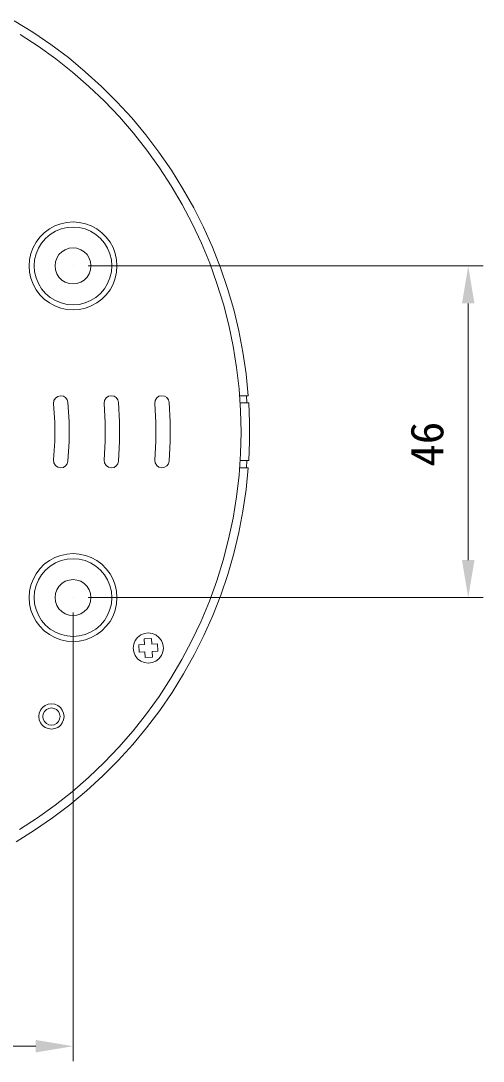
# Model space of a CAD drawing. Units: millimetres on the paper. Extents: x -142 to 142, y -95 to 95.
# Drawn here: x 60.6 to 91.5, y -31.2 to 38.2 of the extents above; entities that cross this region are included whole.
import ezdxf
from ezdxf.enums import TextEntityAlignment as Align

# ---------------------------------------------------------------- set-up
doc = ezdxf.new("R2010")
doc.units = ezdxf.units.MM
doc.layers.add('0-0_0', color=7, linetype='Continuous')
doc.layers.add('0-1_外形線', color=7, linetype='Continuous', lineweight=18)
doc.layers.add('0-4_AM_5', color=7, linetype='Continuous', lineweight=18)
doc.styles.add('ＭＳ ゴシック', font='')
doc.styles.get('ＭＳ ゴシック').set_extended_font_data('MS Gothic')

# ---------------------------------------------------------------- blocks, each defined once
blk = doc.blocks.new('U25')
at = {"layer": '0-4_AM_5', "style": 'ＭＳ ゴシック'}
blk.add_text('46', height=2.199, rotation=90, dxfattribs=at).set_placement((319.768, 153.984), align=Align.BOTTOM_LEFT)

msp = doc.modelspace()

# ---------------------------------------------------------------- linework, layer by layer
at = {"layer": '0-1_外形線'}
for p, q in [((64.083, 21.842), (64.091, 21.842)), ((66.64, 21.436), (66.67, 21.842)), ((75.258, 13.193), (75.197, 13.193)), ((75.258, 13.193), (75.296, 13.193)), ((75.679, 13.193), (75.296, 13.193)), ((75.687, 12.711), (75.648, 13.193)), ((75.327, 12.711), (75.205, 12.711)), ((75.327, 12.711), (75.71, 12.711)), ((75.863, 10.789), (75.87, 10.789)), ((75.197, 8.386), (75.258, 8.386)), ((75.205, 8.868), (75.327, 8.868)), ((75.296, 8.386), (75.258, 8.386)), ((75.296, 8.386), (75.679, 8.386)), ((75.71, 8.868), (75.327, 8.868)), ((75.648, 8.386), (75.687, 8.868)), ((64.083, -0.263), (64.091, -0.263)), ((64.083, -0.263), (64.091, -0.263)), ((66.64, -0.669), (66.67, -0.263)), ((68.852, -3.393), (68.469, -3.416)), ((68.469, -3.416), (68.492, -3.898)), ((69.311, -2.988), (68.829, -3.011)), ((68.829, -3.011), (68.852, -3.393)), ((69.334, -3.37), (69.311, -2.988)), ((69.717, -3.348), (69.334, -3.37)), ((69.74, -3.83), (69.717, -3.348)), ((68.492, -3.898), (68.875, -3.876)), ((68.875, -3.876), (68.897, -4.258)), ((69.357, -3.853), (69.74, -3.83)), ((69.38, -4.236), (69.357, -3.853)), ((68.897, -4.258), (69.38, -4.236))]:
    msp.add_line(p, q, dxfattribs=at)
for points in [[(75.771, 13.193), (75.625, 14.647), (75.419, 16.086), (75.143, 17.517), (74.799, 18.941), (74.393, 20.342), (73.919, 21.719), (73.39, 23.082), (72.794, 24.414), (72.135, 25.715), (71.416, 26.985), (70.643, 28.225), (69.816, 29.427), (68.936, 30.582), (67.994, 31.708), (67.007, 32.779), (65.974, 33.805), (64.895, 34.785), (63.77, 35.719), (62.606, 36.591), (61.397, 37.41), (60.157, 38.175)], [(67.175, 31.769), (66.181, 32.81), (65.139, 33.805), (64.053, 34.754), (62.927, 35.649), (61.757, 36.484), (60.555, 37.272)], [(60.509, -15.716), (61.718, -14.936), (62.889, -14.094), (64.014, -13.198), (65.101, -12.257), (66.15, -11.262), (67.145, -10.221), (68.086, -9.142), (68.982, -8.009), (69.824, -6.845), (70.612, -5.636), (71.339, -4.396), (72.013, -3.125), (72.625, -1.825), (73.176, -0.493), (73.666, 0.862), (74.095, 2.24), (74.462, 3.633), (74.76, 5.041), (74.99, 6.457), (75.159, 7.889), (75.258, 9.328), (75.289, 10.766), (75.258, 12.205), (75.159, 13.645), (74.998, 15.075), (74.768, 16.491), (74.47, 17.9), (74.11, 19.301), (73.682, 20.67), (73.199, 22.026), (72.648, 23.357), (72.036, 24.659), (71.362, 25.937), (70.635, 27.177), (69.847, 28.386), (69.012, 29.557), (68.117, 30.682), (67.175, 31.769)], [(67.007, 21.842), (66.976, 22.255), (66.892, 22.669), (66.747, 23.059), (66.548, 23.426), (66.295, 23.755), (65.997, 24.054), (65.66, 24.307), (65.3, 24.505), (64.902, 24.651), (64.497, 24.742), (64.083, 24.773), (63.662, 24.742), (63.257, 24.651), (62.866, 24.505), (62.499, 24.307), (62.162, 24.054), (61.864, 23.755), (61.619, 23.426), (61.412, 23.059), (61.266, 22.669), (61.182, 22.255), (61.152, 21.842), (61.182, 21.421), (61.266, 21.015), (61.412, 20.625), (61.619, 20.257), (61.864, 19.92), (62.162, 19.622), (62.499, 19.377), (62.866, 19.17), (63.257, 19.025), (63.662, 18.941), (64.083, 18.91), (64.497, 18.941), (64.902, 19.025), (65.3, 19.17), (65.66, 19.377), (65.997, 19.622), (66.295, 19.92)], [(66.67, 21.842), (66.64, 22.248), (66.54, 22.638), (66.387, 23.013), (66.173, 23.365), (65.913, 23.671), (65.599, 23.939), (65.254, 24.146), (64.879, 24.307), (64.481, 24.398), (64.083, 24.429), (63.678, 24.398), (63.28, 24.307), (62.905, 24.146), (62.56, 23.939), (62.246, 23.671), (61.986, 23.365), (61.772, 23.013), (61.619, 22.638), (61.519, 22.248), (61.489, 21.842), (61.519, 21.436), (61.619, 21.038), (61.772, 20.663), (61.986, 20.319), (62.246, 20.005), (62.56, 19.745), (62.905, 19.53), (63.28, 19.377), (63.678, 19.277), (64.083, 19.247), (64.481, 19.277), (64.879, 19.377), (65.254, 19.53), (65.599, 19.745), (65.913, 20.005), (66.173, 20.319), (66.387, 20.663), (66.54, 21.038), (66.64, 21.436)], [(66.295, 19.92), (66.548, 20.257), (66.747, 20.625), (66.892, 21.015), (66.976, 21.421), (67.007, 21.842)], [(63.739, 12.757), (63.693, 12.925), (63.586, 13.07), (63.433, 13.162), (63.264, 13.193), (63.065, 13.147), (62.905, 13.032), (62.805, 12.864), (62.782, 12.664)], [(67.114, 12.749), (67.068, 12.925), (66.961, 13.062), (66.816, 13.162), (66.64, 13.193), (66.449, 13.154), (66.288, 13.04), (66.188, 12.864), (66.157, 12.672)], [(70.49, 12.749), (70.444, 12.917), (70.337, 13.062), (70.183, 13.162), (70.015, 13.193), (69.816, 13.154), (69.663, 13.04), (69.556, 12.872), (69.533, 12.672)], [(75.771, 13.193), (75.763, 13.193), (75.748, 13.193), (75.679, 13.193)], [(62.782, 8.914), (62.805, 8.715), (62.905, 8.547), (63.065, 8.432), (63.264, 8.386), (63.433, 8.417), (63.586, 8.508), (63.693, 8.654), (63.739, 8.822), (63.83, 10.131), (63.83, 11.448), (63.739, 12.757)], [(62.782, 8.914), (62.866, 10.162), (62.866, 11.417), (62.782, 12.664)], [(66.157, 8.907), (66.188, 8.715), (66.288, 8.539), (66.449, 8.425), (66.64, 8.386), (66.816, 8.417), (66.961, 8.516), (67.068, 8.654), (67.114, 8.83), (67.191, 10.131), (67.191, 11.448), (67.114, 12.749)], [(66.157, 8.907), (66.234, 10.162), (66.234, 11.417), (66.157, 12.672)], [(69.533, 8.907), (69.556, 8.708), (69.663, 8.539), (69.816, 8.425), (70.015, 8.386), (70.183, 8.425), (70.337, 8.516), (70.444, 8.662), (70.49, 8.83), (70.558, 10.139), (70.558, 11.44), (70.49, 12.749)], [(69.533, 8.907), (69.594, 10.162), (69.594, 11.417), (69.533, 12.672)], [(75.71, 12.711), (75.778, 12.711), (75.802, 12.711)], [(75.802, 8.868), (75.855, 10.146), (75.855, 11.432), (75.802, 12.711)], [(60.279, -16.528), (61.512, -15.763), (62.713, -14.936), (63.869, -14.063), (64.986, -13.129), (66.058, -12.149), (67.084, -11.124), (68.063, -10.053), (68.99, -8.935), (69.862, -7.779), (70.688, -6.577), (71.454, -5.345), (72.166, -4.083), (72.816, -2.781), (73.406, -1.457), (73.934, -0.102), (74.401, 1.275), (74.807, 2.668), (75.143, 4.077), (75.419, 5.508), (75.625, 6.939), (75.771, 8.386)], [(75.679, 8.386), (75.748, 8.386), (75.763, 8.386), (75.771, 8.386)], [(75.802, 8.868), (75.778, 8.868), (75.71, 8.868)], [(67.007, -0.263), (66.976, 0.158), (66.892, 0.564), (66.747, 0.954), (66.548, 1.322), (66.295, 1.658), (65.997, 1.957), (65.66, 2.202), (65.3, 2.408), (64.902, 2.554), (64.497, 2.638), (64.083, 2.668), (63.662, 2.638), (63.257, 2.554), (62.866, 2.408), (62.499, 2.202), (62.162, 1.957), (61.864, 1.658), (61.619, 1.322), (61.412, 0.954), (61.266, 0.564), (61.182, 0.158), (61.152, -0.263), (61.182, -0.676), (61.266, -1.089), (61.412, -1.48), (61.619, -1.847), (61.864, -2.177), (62.162, -2.475), (62.499, -2.728), (62.866, -2.927), (63.257, -3.072), (63.662, -3.164), (64.083, -3.195), (64.497, -3.164), (64.902, -3.072), (65.3, -2.927), (65.66, -2.728), (65.997, -2.475), (66.295, -2.177)], [(66.67, -0.263), (66.64, 0.143), (66.54, 0.541), (66.387, 0.916), (66.173, 1.26), (65.913, 1.574), (65.599, 1.834), (65.254, 2.049), (64.879, 2.202), (64.481, 2.301), (64.083, 2.332), (63.678, 2.301), (63.28, 2.202), (62.905, 2.049), (62.56, 1.834), (62.246, 1.574), (61.986, 1.26), (61.772, 0.916), (61.619, 0.541), (61.519, 0.143), (61.489, -0.263), (61.519, -0.669), (61.619, -1.059), (61.772, -1.434), (61.986, -1.786), (62.246, -2.092), (62.56, -2.36), (62.905, -2.567), (63.28, -2.728), (63.678, -2.82), (64.083, -2.85), (64.481, -2.82), (64.879, -2.728), (65.254, -2.567), (65.599, -2.36), (65.913, -2.092), (66.173, -1.786), (66.387, -1.434), (66.54, -1.059), (66.64, -0.669)], [(66.295, -2.177), (66.548, -1.847), (66.747, -1.48), (66.892, -1.089), (66.976, -0.676), (67.007, -0.263)]]:
    msp.add_lwpolyline(points, dxfattribs=at)
for points in [[(65.277, 21.842), (65.247, 22.11), (65.163, 22.362), (65.017, 22.592), (64.826, 22.776), (64.604, 22.921), (64.343, 23.013), (64.083, 23.044), (63.815, 23.013), (63.555, 22.921), (63.333, 22.776), (63.142, 22.592), (62.996, 22.362), (62.912, 22.11), (62.882, 21.842), (62.912, 21.574), (62.996, 21.321), (63.142, 21.092), (63.333, 20.9), (63.555, 20.755), (63.815, 20.67), (64.083, 20.64), (64.343, 20.67), (64.604, 20.755), (64.826, 20.9), (65.017, 21.092), (65.163, 21.321), (65.247, 21.574)], [(65.277, -0.263), (65.247, 0.005), (65.163, 0.257), (65.017, 0.487), (64.826, 0.679), (64.604, 0.824), (64.343, 0.908), (64.083, 0.939), (63.815, 0.908), (63.555, 0.824), (63.333, 0.679), (63.142, 0.487), (62.996, 0.257), (62.912, 0.005), (62.882, -0.263), (62.912, -0.531), (62.996, -0.784), (63.142, -1.005), (63.333, -1.197), (63.555, -1.342), (63.815, -1.434), (64.083, -1.465), (64.343, -1.434), (64.604, -1.342), (64.826, -1.197), (65.017, -1.005), (65.163, -0.784), (65.247, -0.531)], [(70.115, -3.623), (70.076, -3.363), (69.977, -3.118), (69.816, -2.911), (69.61, -2.75), (69.365, -2.651), (69.104, -2.613), (68.844, -2.651), (68.599, -2.75), (68.392, -2.911), (68.232, -3.118), (68.132, -3.363), (68.094, -3.623), (68.132, -3.883), (68.232, -4.128), (68.392, -4.335), (68.599, -4.496), (68.844, -4.595), (69.104, -4.633), (69.365, -4.595), (69.61, -4.496), (69.816, -4.335), (69.977, -4.128), (70.076, -3.883)], [(63.479, -8.185), (63.448, -7.97), (63.364, -7.764), (63.234, -7.595), (63.057, -7.458), (62.859, -7.374), (62.637, -7.343), (62.422, -7.374), (62.216, -7.458), (62.047, -7.595), (61.909, -7.764), (61.825, -7.97), (61.802, -8.185), (61.825, -8.407), (61.909, -8.606), (62.047, -8.782), (62.216, -8.912), (62.422, -8.996), (62.637, -9.027), (62.859, -8.996), (63.057, -8.912), (63.234, -8.782), (63.364, -8.606), (63.448, -8.407)], [(63.218, -8.185), (63.187, -8.009), (63.103, -7.848), (62.981, -7.718), (62.82, -7.642), (62.637, -7.611), (62.461, -7.642), (62.3, -7.718), (62.17, -7.848), (62.093, -8.009), (62.062, -8.185), (62.093, -8.369), (62.17, -8.53), (62.3, -8.652), (62.461, -8.736), (62.637, -8.767), (62.82, -8.736), (62.981, -8.652), (63.103, -8.53), (63.187, -8.369)]]:
    msp.add_lwpolyline(points, close=True, dxfattribs=at)
at = {"layer": '0-4_AM_5', "color": 3}
for p, q in [((65.091, 21.842), (91.451, 21.842)), ((90.451, 19.342), (90.451, 2.237)), ((65.091, -0.263), (91.451, -0.263)), ((64.091, -1.263), (64.091, -31.156)), ((61.591, -30.156), (26.729, -30.156))]:
    msp.add_line(p, q, dxfattribs=at)
at = {"layer": '0-4_AM_5'}
for points in [[(90.034, 19.342), (90.867, 19.342), (90.451, 21.842)], [(90.034, 2.237), (90.867, 2.237), (90.451, -0.263)], [(61.591, -29.739), (61.591, -30.572), (64.091, -30.156)]]:
    msp.add_solid(points, dxfattribs=at)

# ---------------------------------------------------------------- block references
at = {"layer": '0-0_0'}
msp.add_blockref('U25', (-230.317, -145.519), dxfattribs=at)

doc.saveas('drawing.dxf')
